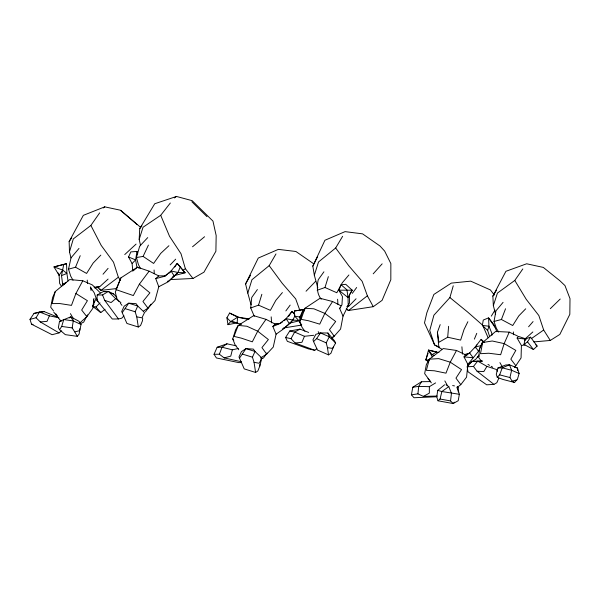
<?xml version="1.0" encoding="UTF-8"?>
<svg xmlns="http://www.w3.org/2000/svg" width="600" height="600" viewBox="0 0 600 600"><rect width="100%" height="100%" fill="white"/><g stroke="black" fill="none" stroke-linecap="round" stroke-linejoin="round"><path stroke-width="0.9" d="M304.822 308.978L303.24 309.63L299.858 317.055L299.858 321.788L294.728 316.163L294.405 310.987L304.778 309.337M525.06 340.725L525.067 339.045L530.58 337.178L537.127 346.087L533.452 349.53L524.01 344.423L525.067 339.045L517.118 338.07L518.31 336.345L526.447 339.105M435.615 382.897L429.368 386.678L429.322 393.165L423.39 396.382L417.923 393.87L411.428 394.8L412.778 387.24L421.56 381.705L430.673 381.585M140.602 245.798L139.178 239.407L139.718 228.683L154.74 203.745L176.505 196.455L192.157 200.67L212.962 221.093L216.173 235.56L215.895 251.243L203.947 272.19L192.96 278.475L170.415 279.577M123.953 315.84L121.718 318.218L118.448 318.96L112.297 319.005L96.907 300.36L97.208 294.998L103.493 291.472L108.375 291.435L113.61 293.925L116.865 297.263M440.19 324.638L437.408 332.243L438.908 342.293L447.705 337.23L448.597 326.325M142.695 318.105L142.44 320.865L140.572 325.53L138.315 327.007L126.93 323.452L121.703 311.513L124.17 306.173L128.7 303.188L136.102 303.668L137.738 306.015L144.54 312.548L141.945 317.835L136.762 316.845L135.165 311.767L137.738 306.015L128.7 303.188L122.43 312.368M241.545 324.413L237.097 323.017L237.638 317.212L229.612 313.065L226.928 317.782L227.978 324.668L237.577 322.793M259.725 366.308L261.825 357.983L255.015 351.45L253.38 349.103L245.978 348.63L241.447 351.615L238.98 356.947L244.215 368.888L255.6 372.45L257.85 370.972L259.725 366.308L259.89 364.462M254.243 316.207L250.702 307.965L251.752 297.45L257.385 289.56M321.165 299.235C316.785 293.572 316.725 286.447 318.255 279.712L323.918 271.815M417.923 393.87L418.702 386.385L421.56 381.705M93.93 298.44L92.812 308.385L86.858 316.68L79.297 323.4M457.245 386.4L459.338 394.298L458.22 400.71L453.202 403.545L450.555 400.928L451.447 393.263L448.808 386.618L445.987 384.713M79.89 328.748L79.14 334.013L77.347 336.353L65.31 334.65L59.557 329.73L58.358 327.623L59.505 321.405L70.725 316.875L79.012 321.293L81.045 324.457L79.755 330.66L74.707 331.882L72.18 327.915L73.267 320.91L70.725 316.875L69.27 317.97M444.6 384.795L437.73 390.39L436.755 396.825L438.007 400.793L453.202 403.545L454.327 402.173M132.825 271.23L132.097 263.543L128.542 256.972L130.845 251.903L136.988 251.43L135.585 259.913L136.98 267.502L133.523 270.608M489.607 336.495L487.65 330.39L482.362 325.425L483.27 320.048L488.558 317.873L493.763 324.45L496.942 331.763M333.435 346.86L330.9 353.31L328.522 354.877L317.468 350.032L313.56 341.572L312.968 339.788L315.855 334.327L320.49 332.918L327.915 333.015L334.478 340.822L335.625 343.005L332.61 348.413L327.465 347.678L326.22 342.855L329.257 336.765L327.915 333.015M62.85 285.735L61.515 275.64L63.742 264.45L66.54 263.67L66.9 273.413L68.047 281.04M498.63 332.055L496.342 328.207L494.018 321.435L495.96 310.86L503.07 302.362M343.028 316.132L339.623 308.445L341.94 304.86L342.457 296.572L338.82 290.183L341.1 284.79L346.95 289.875L348.038 297.555L348.21 305.663L343.028 316.132L340.597 329.002L334.215 336.195L331.185 338.205M282.645 321.735L280.395 323.355L275.197 324.12L272.843 326.445L276.082 334.192L273.255 347.062L266.678 354.112L260.595 357.923M73.02 280.23L70.755 276.248L68.498 269.197L71.025 257.858L78.99 248.423M514.575 382.478L512.145 381.188L509.933 377.535L511.627 370.282L509.49 364.815L505.755 364.98L497.947 367.987L496.275 374.25L497.25 377.31L502.74 379.395L514.575 382.478L516.57 380.085M438.007 400.793L440.055 399.03L441.87 391.53L448.808 386.618M238.275 348.502L232.335 349.822L230.775 356.108L224.175 357.892L219.382 354.233L214.035 354.285L217.155 347.265L226.965 343.815L236.077 345.788M82.793 280.763L69.705 279.555L55.215 291.6L52.065 303.593L59.828 303.555L71.468 305.377L75.907 293.505L82.793 280.763L92.31 284.91L100.282 292.822M167.43 274.312L165.368 275.835L158.76 275.903L155.73 278.61L158.767 286.74L155.017 300.532L147.96 308.115L143.43 311.108M438.975 352.59L428.498 350.138L425.827 359.985L428.707 361.688M304.897 331.2L302.168 327.525L299.663 322.043L302.212 312.9L304.942 308.28L320.002 298.282L332.595 301.515L340.935 305.752M441.795 349.185L434.58 344.94L429.735 330.525L433.897 315.21L449.903 297.577L453.248 285.795M140.542 268.673L138.428 264.615L136.425 257.55L139.672 246.202L147.735 237.6M59.557 329.73L61.71 326.43L63.72 319.553L73.267 320.91L81.045 324.457M497.947 367.987L502.237 367.837L509.49 364.815L517.477 368.032L519.12 373.5L517.312 379.725L512.145 381.188M70.995 257.97L69.48 251.895L73.312 238.897L90.87 225.435L99.645 212.888M250.702 307.965L258.532 305.153L261.855 294.285M317.16 290.25L324.99 287.505L328.35 276.638M238.74 349.74L234.952 344.58L232.763 338.91L235.605 329.782L238.222 325.395L253.657 315.668L265.987 319.343L275.197 324.12M251.048 304.74L247.792 293.085L251.94 279.728L269.183 265.65L275.985 253.942M317.805 287.782L314.332 275.257L318.51 261.975L335.67 247.987L342.63 236.28M487.65 330.39L488.963 326.228L488.558 317.873L494.7 326.903M139.178 239.407L143.04 227.243L160.703 215.295L170.325 203.002M495.63 314.475L493.35 305.58L497.445 293.055L514.785 280.44L522.817 268.942M428.055 353.303L425.827 359.985L429.465 359.985M479.175 354.93L475.868 359.153L467.865 364.38L478.522 351.315L482.857 340.995L481.103 339.36L475.35 346.8L469.597 352.98L464.002 356.873L467.865 364.38L466.575 377.138L460.8 384.66L456.645 387.885M497.25 377.31L499.643 374.858L502.237 367.837L511.627 370.282L519.12 373.5M219.382 354.233L222.03 347.22L226.965 343.815M494.018 321.435L501.412 319.493L505.545 308.76M68.498 269.197L75.532 267.218L80.205 255.705M474.368 339.135L476.76 333.345M149.13 271.17L137.46 267.173L120.907 277.86L116.017 289.627L133.312 295.553L139.358 284.175L149.13 271.17L158.76 275.903M313.748 335.288L304.455 336.285L301.95 342.278L295.163 343.043L290.993 338.67L285.585 337.493L289.748 330.998L299.978 329.123L308.663 332.438M282.54 328.875C287.565 325.942 292.965 321.6 294.817 315.795M58.867 317.79L49.387 315.832L47.017 321.375L40.29 321.93L36.053 317.767L30 319.35L31.53 324.218L52.102 334.702L59.062 332.888L61.68 330.855M167.31 281.355L169.058 280.913L177.945 272.483L180.248 267.09L177.218 263.355L171.067 270.983L164.363 276.382L155.73 278.61M91.073 290.528L90.383 287.108L94.267 292.882L96.142 298.327L92.64 306.375L100.778 312.6L105.052 309.285M55.215 291.6L52.62 297.495L50.707 307.192L53.528 310.875M509.235 332.138L504.158 343.605L500.647 354.72L488.768 353.235L480.487 353.7L482.655 342.51L495.63 331.447L509.235 332.138L517.485 335.962M255.6 372.45L254.048 362.288L252.442 357.202L255.015 351.45L245.978 348.63L239.708 357.803M498.855 378.15L496.815 382.725L493.935 384.375L486.705 384.803L467.963 371.745L467.183 366.81L471.975 361.425L482.317 361.095L471.975 361.425M120.907 277.86L115.328 292.02L116.67 298.252L119.317 301.808M314.332 275.257L312.825 266.153L324.923 240.263L345.06 231.63L362.572 233.858L380.062 246.053L384.66 251.1L390.855 263.58L390.825 279.735L382.087 300.353L373.267 306.683L348.517 310.5L346.252 308.933M136.425 257.55L143.1 256.41L148.417 245.085M247.792 293.085L245.587 283.942L258.263 258.06L278.362 249.375L295.897 251.483L313.44 263.61M261.825 357.983L259.222 363.278L254.048 362.288M467.865 321.72L464.01 329.565L460.643 340.103L447.705 337.23M312.825 266.153L317.692 256.522M493.35 305.58L492.862 296.123L505.912 271.298L526.665 263.782L543.322 267.42L559.875 280.74L564.975 285.585L570 298.65L569.827 314.325L559.822 334.44L550.268 340.447L533.82 341.925M87.555 314.843L83.677 322.132L80.46 323.678M456.51 350.46L450.255 362.183L445.98 373.17L434.355 370.785L426.368 370.35L429.338 359.175L443.28 348.555L456.51 350.46L465.592 354.87L467.287 354.87M69.48 251.895L69.142 241.545L83.34 215.34L104.745 206.85L120.562 210.24L140.625 227.355M457.658 388.845L458.475 387.36M290.993 338.67L294.675 332.077L299.978 329.123M245.587 283.942L250.56 275.205M475.095 347.97L476.88 344.903M36.053 317.767L39.51 311.978L44.182 311.61L58.005 317.257M497.175 371.317L496.755 369.608L486.923 366.382L483.787 371.603L477.06 371.212L473.467 366.435L467.183 366.81M491.303 316.132L494.97 310.147M492.862 296.123L496.53 290.175M332.595 301.515L324.847 313.395L319.733 324.15L308.52 320.767L301.065 319.35L304.942 308.28L313.853 308.798L324.847 313.395L335.685 321.502L329.46 329.692L334.215 336.195M93.975 304.327L92.64 306.375L95.97 307.013L100.778 312.6M348.457 304.62L349.478 303.053L349.395 294.96L352.178 290.212L345.765 284.317L341.1 284.79M331.905 338.858L333.817 335.94M517.118 338.07L521.4 345.487L525.037 344.933L524.01 344.423L527.49 341.82L530.58 337.178M30 319.35L33.99 313.418L39.51 311.978L49.387 315.832M174.727 267.053L177.218 263.355L185.153 272.775L175.012 275.407M514.5 366.9L515.835 365.707L521.07 357.945L521.4 345.487M313.56 341.572L316.605 338.64L320.49 332.918L329.257 336.765L335.625 343.005M288.615 316.358L292.05 311.34L294.66 314.332M61.515 275.64L66.9 273.413L62.715 270.06L59.1 275.28L59.633 283.44L61.492 286.343M267.045 352.942L263.535 357.983L261.007 358.86M265.987 319.343L257.715 331.2L252.308 341.835L241.26 338.123L234.03 336.397L238.222 325.395L246.938 326.257L257.715 331.2L268.38 339.548L261.93 347.595L266.678 354.112M69.142 241.545L71.782 237.795M145.425 311.933L151.028 304.155M285.847 310.935L290.175 305.093M352.29 293.355L356.647 287.513M139.718 228.683L141.922 225.9M473.467 366.435L477.713 361.087L486.923 366.382M282.397 292.575L275.835 300.353L270.375 310.335L258.532 305.153M348.9 274.98L342.3 282.765L336.81 292.74L324.99 287.505M103.028 274.222L108.083 268.358M528.585 326.782L533.07 321.585M227.978 324.668L230.632 321.593L237.638 317.212L248.505 319.455M373.207 273.817L382.155 263.85M339.623 308.445L340.695 307.312M132.097 263.543L135.585 259.913L128.542 256.972M170.197 264.9L175.672 259.178M100.808 255.142L93.165 263.04L86.588 273.435L75.532 267.218M306.053 291.225L315.608 281.34M95.97 307.013L99.983 302.888M346.8 306.51L349.282 305.73L356.07 298.77M525.705 308.805L518.827 315.855L512.707 325.522L501.412 319.493M550.298 308.678L560.213 299.032M158.767 286.74L168.067 281.88L177.945 272.483L185.153 272.775L180.248 267.09M276.082 334.192L283.267 329.138L293.002 320.093L299.168 320.535M168.922 245.73L160.703 253.41L153.615 263.438L143.1 256.41M124.748 254.565L136.065 244.11M94.688 287.978L99.66 286.748L108.097 279.067M525.293 338.715L532.86 331.942M120.892 302.587L115.71 298.68L111.105 302.55L104.648 300.3L102.555 294.952L97.208 294.998M192.54 246.772L204.562 236.745M285.585 337.493L287.34 341.332L308.587 348.93L314.798 350.295L316.793 348.683M335.67 247.987L348.803 265.822L362.16 281.332L367.373 295.8L348.517 310.5L346.373 308.835M103.312 207.952L104.745 206.85M90.87 225.435L101.205 245.423L113.528 262.207L118.343 277.23L101.002 290.37L96.825 286.808M168.803 273.3L170.858 271.778M284.145 320.663L285.645 319.59M531.623 338.445L543.675 330.007L538.838 315.525L526.252 299.355L514.785 280.44M174.278 197.94L176.505 196.455M172.417 277.178L175.47 275.183M183.083 270.202L185.363 268.71L181.012 253.74L169.538 236.325L160.703 215.295M428.498 350.138L432.09 354.705L436.605 351.885L428.498 350.138L432.315 356.947M102.555 294.952L108.375 291.435L115.71 298.68M164.363 276.382L165.368 275.835M294.728 316.163L299.858 317.055L301.507 316.395M272.843 326.445L279.495 323.767L286.08 318.623L292.05 311.34L294.27 313.995M66.488 282.532L62.265 284.138L64.688 284.587M299.858 317.055L301.425 316.485M477.345 356.955L479.1 356.347M66.54 263.67L53.97 266.91L59.1 275.28L58.088 272.91M63.742 264.45L53.97 266.91L62.715 270.06M464.355 354.577L469.725 353.235M289.995 323.032L300.053 320.603M59.505 321.405L61.193 321M480.548 345.84L475.35 346.8L478.522 351.315M33.99 313.418L44.182 311.61M283.905 327.938L301.11 325.155M294.405 310.987L303.24 309.63L304.065 311.1M412.778 387.24L418.702 386.385L429.368 386.678M436.838 396.75L413.993 397.74L411.428 394.8M116.475 288.57L101.002 290.37L99.922 288.968M274.493 324.263L278.212 323.858M347.565 305.91L349.282 305.73M94.17 287.25L99.66 286.748M423.39 396.382L437.145 396.053M217.155 347.265L222.03 347.22L232.335 349.822M241.417 362.587L238.778 362.61L216.428 357.968L214.035 354.285M249.397 318.907L239.093 317.317L229.612 313.065M482.362 325.425L488.963 326.228L491.707 332.94L491.94 335.257M31.53 324.218L33.082 324.413M226.928 317.782L230.632 321.593L234.975 322.163M459.338 394.298L441.87 391.53L437.73 390.39M61.71 326.43L72.18 327.915M452.647 385.567L454.485 385.905M440.055 399.03L450.555 400.928M293.002 320.093L286.08 318.623L289.312 323.55M177.945 272.483L171.067 270.983L174.24 276.038M289.748 330.998L294.675 332.077L304.455 336.285M230.632 321.593L237.097 323.017M224.175 357.892L241.32 361.74M103.493 291.472L105.18 291.877M111.083 293.31L113.61 293.925M514.77 367.327L517.477 368.032L517.582 370.582M499.643 374.858L509.933 377.535M125.257 308.67L135.165 311.767M242.535 354.112L252.442 357.202M432.09 354.705L434.49 355.59M295.163 343.043L314.798 350.295M316.605 338.64L326.22 342.855M439.68 347.19L434.58 344.94L424.493 322.86L426.84 312.788L433.853 294.465L451.335 283.103L470.715 281.153L490.403 289.935L494.37 295.08M40.29 321.93L59.062 332.888M487.935 364.403L489.54 365.355M491.145 366.3L492.743 367.245M137.46 267.173L139.058 268.132M75.907 293.505L87.412 300.697L81.675 310.05L86.858 316.68M96.907 300.36L98.212 301.267M477.06 371.212L493.935 384.375M449.903 297.577L467.408 311.835L482.647 325.2L488.138 337.8M139.358 284.175L149.887 292.845L142.935 301.478L147.96 308.115M120.87 210.63L136.988 224.445M96.142 298.327L97.403 299.46M535.822 344.835L537.127 346.087M191.82 201.705L206.97 216.638M482.857 340.995L484.095 342.382M481.103 339.36L482.873 341.385M53.722 312.097L60.998 321.15M185.363 268.71L192.96 278.475M527.49 341.82L533.452 349.53M427.98 378.487L431.347 382.86M515.835 365.707L510.847 359.168L515.82 350.4L504.158 343.605L492.248 340.995L482.655 342.51L479.655 348.562L478.665 357.532L481.38 361.163M430.478 381.577L424.658 373.642L426.368 364.553L429.338 359.175L438.697 358.627L450.255 362.183L461.535 369.608L455.963 378.135L460.8 384.66M120.382 303.225L121.972 305.362M269.183 265.65L282.278 283.38L295.68 298.853L300.007 310.785M104.648 300.3L118.448 318.96M55.785 313.822L57.383 315.99M299.663 322.043L301.74 324.915M232.763 338.91L233.798 340.35M118.343 277.23L120.405 280.17M543.675 330.007L550.268 340.447M70.41 313.635L73.597 319.05M74.707 331.882L77.347 336.353M499.912 362.632L502.522 367.207M444.847 380.91L447.525 385.74M318.218 331.65L319.53 334.028M367.373 295.8L373.267 306.683M90.383 287.108L91.567 289.425M93.375 299.798L94.492 302.168M136.988 251.43L137.685 253.935M457.403 387.202L458.347 392.033M136.762 316.845L138.315 327.007M327.465 347.678L328.522 354.877M437.408 332.243L438.803 346.657M461.903 346.8L462.487 354.112M87.233 280.103L87.472 283.538M271.192 316.853L271.582 322.853M337.612 299.243L337.935 304.365M513.36 331.928L513.525 334.725M154.08 269.978L154.29 273.712M352.178 290.212L348.038 297.555L338.82 290.183L352.178 290.212M465.592 354.87L464.002 356.873L473.183 357.75L469.597 352.98L465.592 354.87"/></g></svg>
